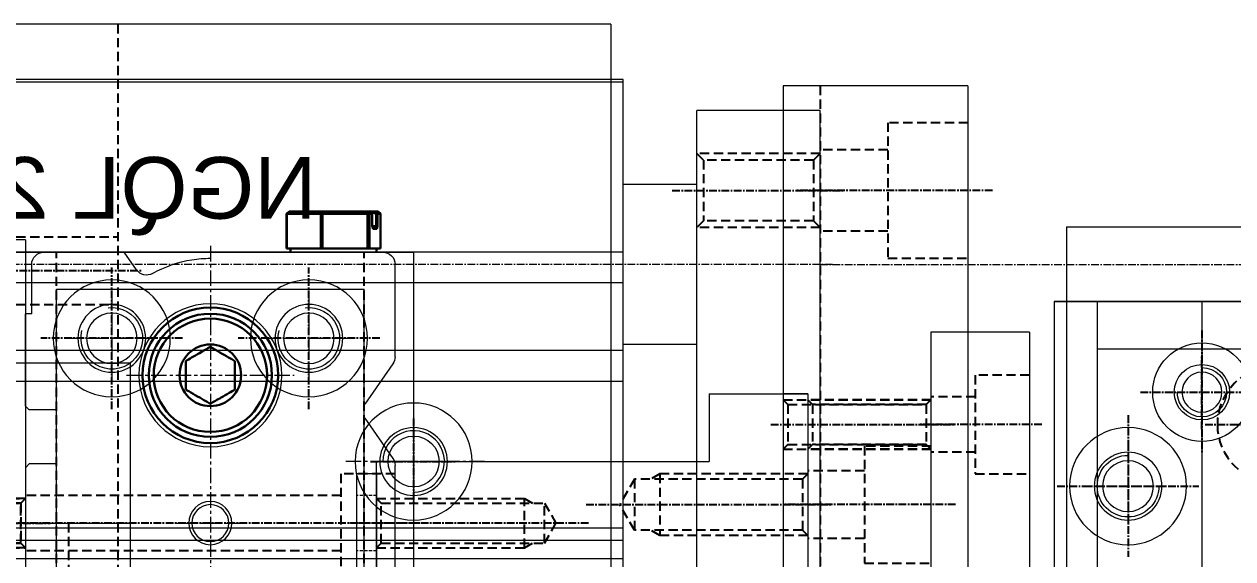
# Model space of a CAD drawing. Header units: millimetres. Extents: x -32759 to 129432, y 390 to 54305.
# Drawn here: x 21054.4 to 21152.5, y 24786 to 24829.4 of the extents above; entities that cross this region are included whole.
import ezdxf

# ---------------------------------------------------------------- set-up
doc = ezdxf.new("R2010")
doc.units = ezdxf.units.MM
doc.linetypes.add('CENTER', pattern=[2, 1.25, -0.25, 0.25, -0.25])
doc.linetypes.add('HIDDEN', pattern=[0.375, 0.25, -0.125])
doc.layers.add('_BODY', color=7, linetype='Continuous', lineweight=13)
doc.layers.add('CL', color=1, linetype='CENTER')
doc.layers.add('HL', color=2, linetype='HIDDEN')
doc.styles.get("Standard").update_dxf_attribs({"font": 'arial.ttf'})

# ---------------------------------------------------------------- blocks, each defined once
blk = doc.blocks.new('itutyut')
at = {"ltscale": 0.5}
blk.add_circle((239981.197, 36550.736), 1.621, dxfattribs=at)
at = {"color": 1, "ltscale": 0.5}
blk.add_arc((239981.197, 36550.736), 2, 270, 180, dxfattribs=at)
at = {"layer": 'CL', "ltscale": 0.5}
for p, q in [((239981.197, 36553.736), (239981.197, 36547.736)), ((239978.197, 36550.736), (239984.197, 36550.736))]:
    blk.add_line(p, q, dxfattribs=at)
blk = doc.blocks.new('yiortew')
at = {"layer": 'CL', "ltscale": 0.5}
for p, q in [((240907.509, 34894.778), (240907.509, 34887.778)), ((240904.009, 34891.278), (240911.009, 34891.278))]:
    blk.add_line(p, q, dxfattribs=at)
at = {"layer": 'HL', "ltscale": 3}
blk.add_circle((240907.509, 34891.278), 2.067, dxfattribs=at)
blk.add_arc((240907.509, 34891.278), 2.5, 270, 180, dxfattribs=at)
blk = doc.blocks.new('uyirw')
at = {"ltscale": 0.5}
for p, q in [((240732.752, 32226.447), (240732.752, 32286.447)), ((240797.752, 32230.326), (240732.752, 32230.326)), ((240797.752, 32226.447), (240732.752, 32226.447))]:
    blk.add_line(p, q, dxfattribs=at)
for name, p in [('yiortew', (-160.257, -2654.831)), ('itutyut', (760.055, -4316.916))]:
    blk.add_blockref(name, p)
blk = doc.blocks.new('uyewtw')
at = {"ltscale": 0.5}
for radius in [4, 2.25]:
    blk.add_circle((241066.046, 34916.725), radius, dxfattribs=at)
at = {"layer": 'CL', "ltscale": 0.5}
for p, q in [((241066.046, 34921.725), (241066.046, 34911.725)), ((241061.046, 34916.725), (241071.046, 34916.725))]:
    blk.add_line(p, q, dxfattribs=at)
blk = doc.blocks.new('yi8etet')
at = {"ltscale": 0.5}
for p, q in [((240319.234, 32899.038), (240283.879, 32899.038)), ((240283.879, 32804.038), (240283.879, 32899.038)), ((240319.234, 32804.038), (240319.234, 32899.038)), ((240319.234, 32804.038), (240283.879, 32804.038))]:
    blk.add_line(p, q, dxfattribs=at)
at = {"extrusion": (0, 0, -1), "zscale": -1, "rotation": 90}
for p in [(-205389.074, -208203.009), (-205389.074, -208251.009)]:
    blk.add_blockref('uyewtw', p, dxfattribs=at)
blk = doc.blocks.new('67e5tti')
at = {"ltscale": 0.5}
blk.add_circle((240924.925, 34957.663), 2.75, dxfattribs=at)
at = {"layer": 'CL', "ltscale": 0.5}
for p, q in [((240924.925, 34963.413), (240924.925, 34951.913)), ((240919.175, 34957.663), (240930.675, 34957.663))]:
    blk.add_line(p, q, dxfattribs=at)
at = {"layer": 'HL', "ltscale": 3}
blk.add_circle((240924.925, 34957.663), 4.75, dxfattribs=at)
blk = doc.blocks.new('t7etete')
at = {"ltscale": 0.5}
for radius in [4.75, 2.75]:
    blk.add_circle((240924.925, 34976.165), radius, dxfattribs=at)
at = {"layer": 'CL', "ltscale": 0.5}
for p, q in [((240924.925, 34981.915), (240924.925, 34970.415)), ((240919.175, 34976.165), (240930.675, 34976.165))]:
    blk.add_line(p, q, dxfattribs=at)
blk = doc.blocks.new('7ITWT')
at = {"ltscale": 0.5}
for q in [(240375.444, 32881.932), (240115.444, 32811.932)]:
    blk.add_line((240115.444, 32881.932), q, dxfattribs=at)
for name, p in [('t7etete', (-794.481, -2100.233)), ('67e5tti', (-799.481, -2093.731))]:
    blk.add_blockref(name, p)
blk = doc.blocks.new('wertwwq')
at = {"ltscale": 0.5}
blk.add_circle((240907.229, 36688.685), 2.067, dxfattribs=at)
at = {"color": 1, "ltscale": 0.5}
blk.add_arc((240907.229, 36688.685), 2.5, 270, 180, dxfattribs=at)
at = {"layer": 'CL', "ltscale": 0.5}
for p, q in [((240907.229, 36692.185), (240907.229, 36685.185)), ((240903.729, 36688.685), (240910.729, 36688.685))]:
    blk.add_line(p, q, dxfattribs=at)
blk = doc.blocks.new('78THE')
at = {"ltscale": 0.5}
for p, q in [((240115.444, 32647.07), (240115.444, 32659.07)), ((240115.444, 32659.07), (240375.444, 32659.07)), ((240115.444, 32647.07), (240375.444, 32647.07))]:
    blk.add_line(p, q, dxfattribs=at)
blk.add_blockref('wertwwq', (-776.785, -4035.615))
blk = doc.blocks.new('79YRU')
at = {"color": 1}
blk.add_blockref('yi8etet', (-519.522, -24.779), dxfattribs=at)
for name, p, rotation in [('7ITWT', (479909.093, 65660.191), 180), ('uyirw', (272020.096, -207950.993), 90), ('78THE', (479909.093, 65437.329), 180)]:
    blk.add_blockref(name, p, dxfattribs=dict(rotation=rotation))
blk = doc.blocks.new('ORDERNO')
at = {"color": 3}
blk.add_attdef('ORDER', (0, 0), '', height=5, dxfattribs=at)
blk = doc.blocks.new('tyuetey')
at = {"layer": 'CL', "color": 1, "ltscale": 0.5}
blk.add_line((251135.773, 49251.631), (251121.773, 49251.631), dxfattribs=at)
at = {"layer": 'HL', "ltscale": 3}
for p, q in [((251123.773, 49254.631), (251124.314, 49254.089)), ((251123.773, 49254.631), (251133.773, 49254.631)), ((251124.314, 49254.089), (251124.314, 49249.172)), ((251124.314, 49254.089), (251133.232, 49254.089)), ((251133.232, 49254.089), (251133.773, 49254.631)), ((251133.232, 49254.089), (251133.232, 49249.172)), ((251123.773, 49248.631), (251124.314, 49249.172)), ((251124.314, 49249.172), (251133.232, 49249.172)), ((251133.232, 49249.172), (251133.773, 49248.631)), ((251123.773, 49248.631), (251133.773, 49248.631))]:
    blk.add_line(p, q, dxfattribs=at)
blk = doc.blocks.new('tywerert')
for p, q in [((237778.667, 36653.444), (237778.667, 36749.444)), ((237778.667, 36749.444), (237916.167, 36749.444)), ((237778.667, 36749.244), (237916.167, 36749.244)), ((237762.667, 36655.944), (237762.667, 36746.944)), ((237772.667, 36655.944), (237772.667, 36746.944)), ((237772.667, 36740.944), (237778.667, 36740.944)), ((237778.667, 36735.444), (237916.167, 36735.444)), ((237778.667, 36732.944), (237916.167, 36732.944)), ((237772.667, 36727.944), (237778.667, 36727.944)), ((237778.667, 36727.444), (237916.167, 36727.444)), ((237778.667, 36724.944), (237916.167, 36724.944)), ((237778.667, 36713.044), (237916.167, 36713.044)), ((237778.667, 36712.044), (237916.167, 36712.044)), ((237778.667, 36710.544), (237916.167, 36710.544))]:
    blk.add_line(p, q)
at = {"linetype": 'Continuous'}
blk.add_line((237762.667, 36746.944), (237772.667, 36746.944), dxfattribs=at)
at = {"color": 2, "linetype": 'CENTER', "ltscale": 0.5}
for p, q in [((237762.667, 36734.444), (237662.667, 36734.444)), ((237761.667, 36734.444), (237963.667, 36734.444))]:
    blk.add_line(p, q, dxfattribs=at)
at = {"color": 2, "linetype": 'CENTER'}
for p, q in [((237795.667, 36724.194), (237795.667, 36712.694)), ((237789.917, 36718.444), (237801.417, 36718.444))]:
    blk.add_line(p, q, dxfattribs=at)
for radius in [4.75, 2.75]:
    blk.add_circle((237795.667, 36718.444), radius)
blk.add_blockref('tyuetey', (-13361.106, -12511.186))
at = {"ltscale": 0.5}
blk.add_blockref('ORDERNO', (237803.555, 36738.158), dxfattribs=at).add_auto_attribs({'ORDER': 'NGQL 25 - 100 - W8H'})
blk = doc.blocks.new('tuierte')
at = {"layer": 'CL', "ltscale": 0.5}
blk.add_line((240442.07, 35919.877), (240452.07, 35919.877), dxfattribs=at)
at = {"layer": 'HL', "ltscale": 3}
for p, q in [((240443.07, 35923.877), (240447.47, 35923.877)), ((240447.47, 35923.877), (240447.47, 35915.877)), ((240447.47, 35922.127), (240451.07, 35922.127)), ((240447.47, 35917.627), (240451.07, 35917.627)), ((240447.47, 35915.877), (240443.07, 35915.877))]:
    blk.add_line(p, q, dxfattribs=at)
blk = doc.blocks.new('tdhuiik')
at = {"ltscale": 0.5}
for p, q in [((222296.107, 35562.272), (222296.107, 35570.272)), ((222296.107, 35570.272), (222351.107, 35570.272)), ((222296.107, 35562.272), (222351.107, 35562.272))]:
    blk.add_line(p, q, dxfattribs=at)
at = {"rotation": 90}
blk.add_blockref('tuierte', (258223.483, -204880.798), dxfattribs=at)
blk = doc.blocks.new('urweqwr')
at = {"layer": 'CL', "ltscale": 0.5}
blk.add_line((240870.565, 36747.401), (240854.565, 36747.401), dxfattribs=at)
at = {"layer": 'HL', "ltscale": 3}
for p, q in [((240862.065, 36741.901), (240862.065, 36752.901)), ((240862.065, 36752.901), (240868.565, 36752.901)), ((240862.065, 36750.701), (240856.565, 36750.701)), ((240862.065, 36744.101), (240856.565, 36744.101)), ((240868.565, 36741.901), (240862.065, 36741.901))]:
    blk.add_line(p, q, dxfattribs=at)
blk = doc.blocks.new('y8eteyey')
at = {"layer": 'CL', "ltscale": 0.5}
blk.add_line((240949.435, 36639.018), (240935.435, 36639.018), dxfattribs=at)
at = {"layer": 'HL', "ltscale": 3}
for p, q in [((240937.435, 36641.018), (240937.814, 36640.639)), ((240937.435, 36641.018), (240947.435, 36641.018)), ((240937.814, 36640.639), (240937.814, 36637.397)), ((240937.814, 36640.639), (240947.056, 36640.639)), ((240947.056, 36640.639), (240947.435, 36641.018)), ((240947.056, 36640.639), (240947.056, 36637.397)), ((240937.435, 36637.018), (240937.814, 36637.397)), ((240937.435, 36637.018), (240947.435, 36637.018)), ((240937.814, 36637.397), (240947.056, 36637.397)), ((240947.056, 36637.397), (240947.435, 36637.018))]:
    blk.add_line(p, q, dxfattribs=at)
blk = doc.blocks.new('tuiete')
at = {"layer": 'CL', "ltscale": 0.5}
blk.add_line((240940.999, 36758.597), (240926.999, 36758.597), dxfattribs=at)
at = {"layer": 'HL', "ltscale": 3}
for p, q in [((240933.599, 36753.847), (240933.599, 36763.347)), ((240933.599, 36763.347), (240938.999, 36763.347)), ((240933.599, 36761.347), (240928.999, 36761.347)), ((240933.599, 36755.847), (240928.999, 36755.847)), ((240938.999, 36753.847), (240933.599, 36753.847))]:
    blk.add_line(p, q, dxfattribs=at)
blk = doc.blocks.new('6e4w4wt')
at = {"layer": 'CL', "ltscale": 0.5}
blk.add_line((222278.862, 35451.547), (222278.862, 35437.547), dxfattribs=at)
at = {"layer": 'HL', "ltscale": 3}
for p, q in [((222277.241, 35450.168), (222276.862, 35450.547)), ((222276.862, 35450.547), (222276.862, 35438.547)), ((222280.483, 35450.168), (222280.862, 35450.547)), ((222280.862, 35450.547), (222280.862, 35438.547)), ((222277.241, 35450.168), (222280.483, 35450.168)), ((222277.241, 35450.168), (222277.241, 35438.926)), ((222280.483, 35450.168), (222280.483, 35438.926)), ((222276.862, 35438.547), (222277.241, 35438.926)), ((222277.241, 35438.926), (222280.483, 35438.926)), ((222280.862, 35438.547), (222280.483, 35438.926))]:
    blk.add_line(p, q, dxfattribs=at)
blk = doc.blocks.new('ruikk')
at = {"ltscale": 0.5}
for p, q in [((222276.107, 35435.547), (222276.107, 35450.547)), ((222276.107, 35450.547), (222371.107, 35450.547)), ((222301.107, 35448.547), (222301.107, 35450.547)), ((222301.107, 35448.547), (222346.107, 35448.547)), ((222296.107, 35438.547), (222351.107, 35438.547)), ((222296.107, 35435.547), (222296.107, 35438.547)), ((222276.107, 35435.547), (222371.107, 35435.547))]:
    blk.add_line(p, q, dxfattribs=at)
at = {"layer": 'HL', "ltscale": 3}
blk.add_line((222276.107, 35447.547), (222371.107, 35447.547), dxfattribs=at)
blk.add_blockref('6e4w4wt', (24.744, 0))
for name, p, rotation in [('y8eteyey', (258942.625, -205498.888), 90), ('tuiete', (185551.51, 276377.546), 270), ('urweqwr', (185537.205, 276304.112), 270)]:
    blk.add_blockref(name, p, dxfattribs=dict(rotation=rotation))
blk = doc.blocks.new('fgture')
for p, q in [((240873.332, 36539.98), (240873.332, 36507.98)), ((240874.932, 36507.98), (240874.932, 36539.98))]:
    blk.add_line(p, q)
at = {"color": 3, "linetype": 'HIDDEN'}
for p, q in [((240874.932, 36514.23), (240873.332, 36514.23)), ((240874.932, 36509.73), (240873.332, 36509.73))]:
    blk.add_line(p, q, dxfattribs=at)
at = {"color": 2, "linetype": 'CENTER'}
blk.add_line((240875.932, 36511.98), (240872.332, 36511.98), dxfattribs=at)
at = {"linetype": 'Continuous'}
blk.add_line((240874.932, 36507.98), (240873.332, 36507.98), dxfattribs=at)
blk = doc.blocks.new('yoihk')
at = {"layer": 'CL', "ltscale": 0.5}
blk.add_line((234824.544, 32471.831), (234804.544, 32471.831), dxfattribs=at)
at = {"layer": 'HL', "ltscale": 3}
for p, q in [((234806.544, 32474.331), (234806.977, 32473.898)), ((234806.544, 32474.331), (234818.544, 32474.331)), ((234806.977, 32473.898), (234806.977, 32469.764)), ((234806.977, 32473.898), (234820.611, 32473.898)), ((234818.544, 32474.331), (234818.544, 32469.331)), ((234818.544, 32474.331), (234819.294, 32473.898)), ((234820.611, 32473.898), (234820.611, 32469.764)), ((234820.611, 32473.898), (234821.804, 32471.831)), ((234820.611, 32469.764), (234821.804, 32471.831)), ((234806.544, 32469.331), (234806.977, 32469.764)), ((234806.977, 32469.764), (234820.611, 32469.764)), ((234818.544, 32469.331), (234819.294, 32469.764)), ((234806.544, 32469.331), (234818.544, 32469.331))]:
    blk.add_line(p, q, dxfattribs=at)
blk = doc.blocks.new('8yitur')
at = {"layer": 'CL', "ltscale": 0.5}
blk.add_line((240002.397, 36550.736), (239983.197, 36550.736), dxfattribs=at)
at = {"layer": 'HL', "ltscale": 3}
for p, q in [((239985.197, 36552.736), (239985.576, 36552.357)), ((239985.197, 36552.736), (239997.197, 36552.736)), ((239985.576, 36552.357), (239985.576, 36549.115)), ((239985.576, 36552.357), (239998.818, 36552.357)), ((239997.197, 36552.736), (239997.197, 36548.736)), ((239997.197, 36552.736), (239997.853, 36552.357)), ((239998.818, 36552.357), (239998.818, 36549.115)), ((239998.818, 36552.357), (239999.754, 36550.736)), ((239998.818, 36549.115), (239999.754, 36550.736)), ((239985.197, 36548.736), (239985.576, 36549.115)), ((239985.197, 36548.736), (239997.197, 36548.736)), ((239985.576, 36549.115), (239998.818, 36549.115)), ((239997.197, 36548.736), (239997.853, 36549.115))]:
    blk.add_line(p, q, dxfattribs=at)
blk = doc.blocks.new('y8o')
at = {"ltscale": 0.5}
for p, q in [((222324.395, 35709.071), (222324.395, 35754.071)), ((222289.395, 35748.571), (222289.395, 35714.571)), ((222289.395, 35714.571), (222316.395, 35714.571)), ((222316.395, 35709.071), (222316.395, 35714.571)), ((222316.395, 35709.071), (222324.395, 35709.071))]:
    blk.add_line(p, q, dxfattribs=at)
blk.add_blockref('8yitur', (-17695.802, -831.165))
at = {"rotation": 180}
blk.add_blockref('yoihk', (457130.938, 68189.902), dxfattribs=at)
blk = doc.blocks.new('yioil')
for name, p in [('y8o', (-688.261, -642.202)), ('fgture', (-19273.798, -1434.611))]:
    blk.add_blockref(name, p)
blk = doc.blocks.new('y8iil')
for name, p, rotation in [('tywerert', (459401.801, 72152.777), 180), ('ruikk', (257086.681, -186872.274), 90), ('tdhuiik', (257218.406, -186872.274), 90)]:
    blk.add_blockref(name, p, dxfattribs=dict(rotation=rotation))
blk.add_blockref('yioil', (2, 361.963))
blk = doc.blocks.new('tiuerstwt')
at = {"ltscale": 0.5}
blk.add_circle((234826.104, 32508.07), 2.067, dxfattribs=at)
at = {"color": 1, "ltscale": 0.5}
blk.add_arc((234826.104, 32508.07), 2.5, 270, 180, dxfattribs=at)
at = {"layer": 'CL', "ltscale": 0.5}
for p, q in [((234826.104, 32511.57), (234826.104, 32504.57)), ((234822.604, 32508.07), (234829.604, 32508.07))]:
    blk.add_line(p, q, dxfattribs=at)
blk = doc.blocks.new('5tueryr')
at = {"layer": 'CL', "ltscale": 0.5}
blk.add_line((233769.991, 31422.771), (233788.991, 31422.771), dxfattribs=at)
at = {"layer": 'HL', "ltscale": 3}
for p, q in [((233771.991, 31425.521), (233786.991, 31425.521)), ((233771.991, 31420.021), (233786.991, 31420.021))]:
    blk.add_line(p, q, dxfattribs=at)
blk = doc.blocks.new('ytuwer5')
at = {"ltscale": 0.5}
for q in [(233422.412, 31051.562), (233582.412, 30946.562)]:
    blk.add_line((233582.412, 31051.562), q, dxfattribs=at)
at = {"layer": 'HL', "ltscale": 3}
blk.add_line((233542.412, 31051.562), (233542.412, 30946.562), dxfattribs=at)
for name, p in [('5tueryr', (-244.58, -391.209)), ('tiuerstwt', (-1259.693, -1492.007))]:
    blk.add_blockref(name, p)
blk = doc.blocks.new('57EQ32')
at = {"xscale": -1, "rotation": 270.0000004202167}
blk.add_blockref('ytuwer5', (200078.187, -202871.993), dxfattribs=at)
blk = doc.blocks.new('tyufhfd')
at = {"ltscale": 0.5}
for radius in [4.75, 2.75]:
    blk.add_circle((298560.406, 21772.916), radius, dxfattribs=at)
at = {"layer": 'CL', "ltscale": 0.5}
for p, q in [((298560.406, 21778.666), (298560.406, 21767.166)), ((298566.156, 21772.916), (298554.656, 21772.916))]:
    blk.add_line(p, q, dxfattribs=at)
blk = doc.blocks.new('4542455')
at = {"ltscale": 0.5}
for p, q in [((252790.136, 38075.364), (252790.136, 38143.364)), ((252757.136, 38075.364), (252790.136, 38075.364))]:
    blk.add_line(p, q, dxfattribs=at)
at = {"layer": 'HL', "ltscale": 3}
for p, q in [((252761.136, 38143.364), (252761.136, 38075.364)), ((252786.136, 38143.364), (252786.136, 38075.364))]:
    blk.add_line(p, q, dxfattribs=at)
for p in [(-45794.77, 16309.449), (-45778.77, 16309.449)]:
    blk.add_blockref('tyufhfd', p)
blk = doc.blocks.new('6uwrwrw')
at = {"layer": 'CL', "ltscale": 0.5}
blk.add_line((251069.26, 49247.254), (251103.26, 49247.254), dxfattribs=at)
at = {"layer": 'HL', "ltscale": 3}
for p, q in [((251071.26, 49251.254), (251075.66, 49251.254)), ((251075.66, 49251.254), (251075.66, 49243.254)), ((251075.66, 49249.504), (251101.26, 49249.504)), ((251075.66, 49245.004), (251101.26, 49245.004)), ((251075.66, 49243.254), (251071.26, 49243.254))]:
    blk.add_line(p, q, dxfattribs=at)
blk = doc.blocks.new('yuoe5e')
at = {"color": 2, "linetype": 'CENTER'}
for p, q in [((248503.812, 50195.652), (248503.812, 50264.652)), ((248501.062, 50218.152), (248506.562, 50218.152)), ((248495.812, 50199.652), (248495.812, 50206.652)), ((248511.812, 50199.652), (248511.812, 50206.652)), ((248497.012, 50206.152), (248510.612, 50206.152)), ((248492.312, 50203.152), (248499.312, 50203.152)), ((248508.312, 50203.152), (248515.312, 50203.152))]:
    blk.add_line(p, q, dxfattribs=at)
for p, q in [((248491.312, 50261.152), (248491.312, 50199.152)), ((248516.312, 50261.152), (248516.312, 50199.152)), ((248488.812, 50213.652), (248488.812, 50223.752)), ((248518.812, 50224.052), (248518.812, 50213.467)), ((248489.112, 50213.352), (248488.812, 50213.652)), ((248491.312, 50213.352), (248489.112, 50213.352)), ((248516.346, 50209.63), (248518.631, 50212.894)), ((248488.812, 50208.652), (248489.112, 50208.952)), ((248488.812, 50208.652), (248488.812, 50201.152)), ((248491.312, 50208.952), (248489.112, 50208.952)), ((248518.631, 50205.219), (248516.346, 50208.483)), ((248518.812, 50204.645), (248518.812, 50197.152)), ((248489.312, 50201.152), (248488.812, 50201.152)), ((248489.312, 50201.152), (248489.312, 50197.152)), ((248491.312, 50199.152), (248516.312, 50199.152)), ((248497.817, 50197.59), (248496.81, 50196.152)), ((248496.81, 50196.152), (248490.312, 50196.152)), ((248503.812, 50196.152), (248503.812, 50196.652)), ((248505.312, 50196.152), (248503.812, 50196.152)), ((248517.812, 50196.152), (248505.312, 50196.152))]:
    blk.add_line(p, q)
at = {"color": 7, "linetype": 'Continuous', "lineweight": 30}
for p, q in [((248510.008, 50193.052), (248510.008, 50195.852)), ((248510.008, 50195.852), (248510.013, 50195.852)), ((248510.013, 50195.852), (248510.013, 50193.052)), ((248511.064, 50195.852), (248510.013, 50195.852)), ((248511.789, 50195.852), (248511.064, 50195.852)), ((248512.778, 50195.852), (248511.789, 50195.852)), ((248512.778, 50193.052), (248512.778, 50195.852)), ((248512.778, 50195.852), (248512.925, 50195.852)), ((248512.925, 50195.852), (248512.925, 50193.052)), ((248514.315, 50195.852), (248512.925, 50195.852)), ((248515.274, 50195.852), (248514.315, 50195.852)), ((248516.581, 50195.852), (248515.274, 50195.852)), ((248516.581, 50193.052), (248516.581, 50195.852)), ((248516.581, 50195.852), (248516.724, 50195.852)), ((248516.724, 50195.852), (248516.724, 50193.052)), ((248517.063, 50195.852), (248516.724, 50195.852)), ((248517.297, 50195.852), (248517.063, 50195.852)), ((248517.616, 50195.852), (248517.297, 50195.852)), ((248517.616, 50193.052), (248517.616, 50195.852)), ((248516.96, 50193.052), (248516.96, 50194.052)), ((248517.261, 50194.052), (248516.96, 50194.052)), ((248517.238, 50194.152), (248516.984, 50194.152)), ((248517.007, 50194.252), (248517.335, 50194.252)), ((248517.335, 50194.252), (248517.238, 50194.152)), ((248517.381, 50194.052), (248517.261, 50194.052)), ((248517.261, 50193.092), (248517.261, 50194.052)), ((248517.381, 50194.052), (248517.381, 50193.053)), ((248510.011, 50193.02), (248510.008, 50193.052)), ((248510.013, 50193.052), (248510.011, 50193.02)), ((248510.198, 50192.852), (248510.011, 50193.02)), ((248510.013, 50193.052), (248512.778, 50193.052)), ((248512.931, 50192.852), (248510.198, 50192.852)), ((248512.885, 50193.02), (248512.778, 50193.052)), ((248512.925, 50193.052), (248512.885, 50193.02)), ((248512.931, 50192.852), (248512.885, 50193.02)), ((248512.925, 50193.052), (248516.581, 50193.052)), ((248516.545, 50192.852), (248512.931, 50192.852)), ((248516.686, 50193.02), (248516.545, 50192.852)), ((248516.767, 50192.852), (248516.545, 50192.852)), ((248516.686, 50193.02), (248516.581, 50193.052)), ((248516.724, 50193.052), (248516.686, 50193.02)), ((248516.724, 50193.052), (248516.96, 50193.052)), ((248516.767, 50192.852), (248516.959, 50193.051)), ((248517.187, 50192.852), (248516.767, 50192.852)), ((248516.864, 50192.952), (248517.125, 50192.952)), ((248516.959, 50193.051), (248516.96, 50193.052)), ((248517.125, 50192.952), (248517.261, 50193.092)), ((248517.125, 50192.952), (248517.187, 50192.852)), ((248517.381, 50193.052), (248517.187, 50192.852)), ((248517.426, 50192.852), (248517.187, 50192.852)), ((248517.261, 50193.092), (248517.381, 50193.053)), ((248517.381, 50193.053), (248517.381, 50193.052)), ((248517.381, 50193.052), (248517.616, 50193.052)), ((248517.613, 50193.02), (248517.426, 50192.852)), ((248517.613, 50193.02), (248517.616, 50193.052))]:
    blk.add_line(p, q, dxfattribs=at)
for centre, radius in [((248503.812, 50218.152), 1.75), ((248503.812, 50218.152), 1.5), ((248503.812, 50206.152), 5.8), ((248495.812, 50203.152), 2.05), ((248511.812, 50203.152), 2.05)]:
    blk.add_circle(centre, radius)
for radius in [5.5, 5, 4.6, 2.5]:
    blk.add_circle((248503.812, 50206.152), radius, dxfattribs=at)
for centre, radius, start, end in [((248517.812, 50213.467), 1, 325, 0), ((248517.165, 50209.056), 1, 145, 148.52763), ((248517.165, 50209.056), 1, 211.47237, 215), ((248517.812, 50204.645), 1, 0, 35), ((248498.636, 50197.016), 1, 60.46502, 145), ((248503.812, 50206.152), 9.5, 240.46502, 260.91528), ((248490.312, 50197.152), 1, 180, 270), ((248503.812, 50206.152), 9.5, 260.91528, 270), ((248517.812, 50197.152), 1, 270, 0)]:
    blk.add_arc(centre, radius, start, end)
at = {"color": 2}
for centre in [(248495.812, 50203.152), (248511.812, 50203.152)]:
    blk.add_arc(centre, 2.5, 262.92932, 194.52832, dxfattribs=at)
at = {"color": 7, "linetype": 'Continuous', "lineweight": 30}
for points, knots in [([(248501.812, 50207.307), (248501.894, 50207.354), (248502.195, 50207.528), (248502.76, 50207.854), (248503.369, 50208.205), (248503.696, 50208.394), (248503.812, 50208.461)], [0, 0, 0, 0, 0.1304718, 0.4810445, 0.8152728, 1, 1, 1, 1]), ([(248503.812, 50208.461), (248503.949, 50208.382), (248504.228, 50208.221), (248504.745, 50207.923), (248505.3, 50207.602), (248505.655, 50207.397), (248505.812, 50207.307)], [0, 0, 0, 0, 0.216452, 0.440305, 0.751896, 1, 1, 1, 1]), ([(248501.812, 50204.997), (248501.812, 50205.155), (248501.812, 50205.477), (248501.812, 50206.074), (248501.812, 50206.715), (248501.812, 50207.125), (248501.812, 50207.307)], [0, 0, 0, 0, 0.216453, 0.440305, 0.751896, 1, 1, 1, 1]), ([(248505.812, 50207.307), (248505.812, 50207.148), (248505.812, 50206.827), (248505.812, 50206.229), (248505.812, 50205.589), (248505.812, 50205.179), (248505.812, 50204.997)], [0, 0, 0, 0, 0.216453, 0.440305, 0.751896, 1, 1, 1, 1]), ([(248503.812, 50203.842), (248503.675, 50203.922), (248503.396, 50204.082), (248502.879, 50204.381), (248502.324, 50204.701), (248501.969, 50204.906), (248501.812, 50204.997)], [0, 0, 0, 0, 0.216453, 0.440306, 0.751896, 1, 1, 1, 1]), ([(248505.812, 50204.997), (248505.696, 50204.93), (248505.369, 50204.741), (248504.76, 50204.39), (248504.195, 50204.064), (248503.894, 50203.89), (248503.812, 50203.842)], [0, 0, 0, 0, 0.184727, 0.518955, 0.869528, 1, 1, 1, 1]), ([(248516.984, 50194.152), (248516.984, 50194.152), (248516.976, 50194.118), (248516.968, 50194.085), (248516.96, 50194.052)], [0, 0, 0, 0, 0.00572, 1, 1, 1, 1]), ([(248517.007, 50194.252), (248517.004, 50194.235), (248516.996, 50194.202), (248516.988, 50194.168), (248516.984, 50194.152)], [0, 0, 0, 0, 0.502863, 1, 1, 1, 1]), ([(248517.238, 50194.152), (248517.241, 50194.135), (248517.249, 50194.102), (248517.257, 50194.069), (248517.261, 50194.052)], [0, 0, 0, 0, 0.500001, 1, 1, 1, 1]), ([(248517.358, 50194.152), (248517.358, 50194.152), (248517.35, 50194.185), (248517.343, 50194.219), (248517.335, 50194.252)], [0, 0, 0, 0, 0.005575, 1, 1, 1, 1]), ([(248517.381, 50194.052), (248517.377, 50194.069), (248517.369, 50194.102), (248517.362, 50194.135), (248517.358, 50194.152)], [0, 0, 0, 0, 0.5027814, 1, 1, 1, 1])]:
    blk.add_open_spline(points, degree=3, knots=knots, dxfattribs=at)
for points in [[(248510.312, 50196.152), (248510.312, 50195.852)], [(248517.312, 50195.852), (248517.312, 50196.152)]]:
    blk.add_open_spline(points, degree=1, dxfattribs=at)
at = {"rotation": 180}
blk.add_blockref('6uwrwrw', (499590.072, 99465.405), dxfattribs=at)
blk = doc.blocks.new('7uete5e')
at = {"ltscale": 0.5}
for p, q in [((252335.256, 37997.964), (252285.256, 37997.964)), ((252322.256, 37979.964), (252322.256, 37997.964)), ((252335.256, 37955.964), (252335.256, 37997.964))]:
    blk.add_line(p, q, dxfattribs=at)
at = {"layer": 'HL', "ltscale": 3}
blk.add_line((252322.256, 37992.964), (252315.556, 37992.964), dxfattribs=at)
blk = doc.blocks.new('8qwe')
at = {"layer": 'CL', "ltscale": 0.5}
blk.add_line((298493.914, 21777.561), (298483.914, 21777.561), dxfattribs=at)
at = {"layer": 'HL', "ltscale": 3}
for p, q in [((298484.914, 21779.561), (298485.293, 21779.182)), ((298484.914, 21779.561), (298492.914, 21779.561)), ((298492.535, 21779.182), (298492.914, 21779.561)), ((298485.293, 21779.182), (298485.293, 21775.94)), ((298485.293, 21779.182), (298492.535, 21779.182)), ((298492.535, 21779.182), (298492.535, 21775.94)), ((298484.914, 21775.561), (298485.293, 21775.94)), ((298485.293, 21775.94), (298492.535, 21775.94)), ((298492.535, 21775.94), (298492.914, 21775.561)), ((298484.914, 21775.561), (298492.914, 21775.561))]:
    blk.add_line(p, q, dxfattribs=at)
blk = doc.blocks.new('osefe')
at = {"layer": 'CL', "ltscale": 0.5}
blk.add_line((298462.875, 21790.752), (298483.075, 21790.752), dxfattribs=at)
at = {"layer": 'HL', "ltscale": 3}
for p, q in [((298466.453, 21792.373), (298465.517, 21790.752)), ((298466.453, 21789.131), (298466.453, 21792.373)), ((298480.696, 21792.373), (298466.453, 21792.373)), ((298468.075, 21792.752), (298467.418, 21792.373)), ((298468.075, 21788.752), (298468.075, 21792.752)), ((298481.075, 21792.752), (298468.075, 21792.752)), ((298481.075, 21792.752), (298480.696, 21792.373)), ((298480.696, 21789.131), (298480.696, 21792.373)), ((298466.453, 21789.131), (298465.517, 21790.752)), ((298480.696, 21789.131), (298466.453, 21789.131)), ((298468.075, 21788.752), (298467.418, 21789.131)), ((298481.075, 21788.752), (298468.075, 21788.752)), ((298481.075, 21788.752), (298480.696, 21789.131))]:
    blk.add_line(p, q, dxfattribs=at)
blk = doc.blocks.new('ohrture')
at = {"ltscale": 0.5}
for q in [(234660.227, 32890.23), (234730.227, 32835.23)]:
    blk.add_line((234730.227, 32890.23), q, dxfattribs=at)
at = {"rotation": 90}
for name, p in [('osefe', (256497.979, -265590.845)), ('8qwe', (256484.788, -265602.684))]:
    blk.add_blockref(name, p, dxfattribs=at)
blk = doc.blocks.new('7RQQQ')
at = {"rotation": 90}
for name, p in [('yuoe5e', (283870.557, -214596.586)), ('4542455', (271749.77, -218866.41))]:
    blk.add_blockref(name, p, dxfattribs=at)
for name, p in [('7uete5e', (-18669.851, -4097.251)), ('ohrture', (-1054.822, 1001.996))]:
    blk.add_blockref(name, p)
blk = doc.blocks.new('utoiol')
at = {"rotation": 90}
blk.add_blockref('y8iil', (244299.759, -192085.877), dxfattribs=at)
for name, p in [('79YRU', (-30915.223, -3206.002)), ('57EQ32', (-22228.821, -1174.162)), ('7RQQQ', (-24791.979, -4403.469))]:
    blk.add_blockref(name, p)
blk = doc.blocks.new('y8e5ey')
at = {"rotation": 90}
blk.add_blockref('utoiol', (127047.152, -197344.467), dxfattribs=at)
blk = doc.blocks.new('1')
at = {"color": 6, "xscale": -1}
blk.add_blockref('y8e5ey', (100575.763, -6800.077), dxfattribs=at)
blk = doc.blocks.new('sdfgsdfgcxvxbxcv')
blk.add_blockref('1', (266381.038, 132792.991))

msp = doc.modelspace()

# ---------------------------------------------------------------- block references
at = {"layer": '_BODY'}
msp.add_blockref('sdfgsdfgcxvxbxcv', (-248343.912, -112719.974), dxfattribs=at)

doc.saveas('drawing.dxf')
